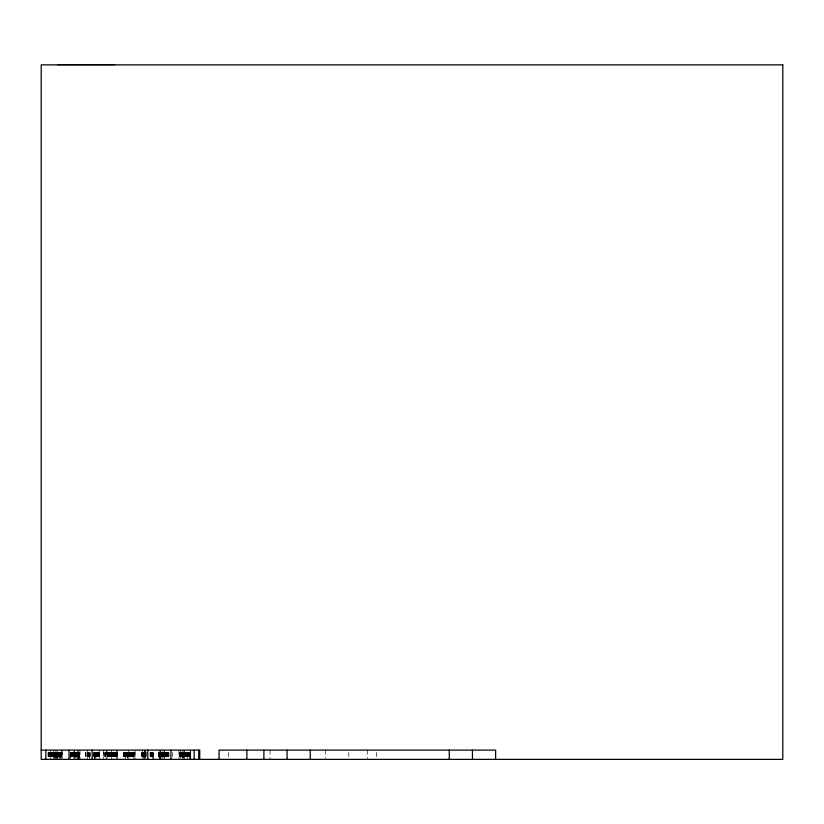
<?xml version="1.0" encoding="UTF-8"?>
<svg xmlns="http://www.w3.org/2000/svg" width="824" height="824" viewBox="0 0 824 824"><rect width="100%" height="100%" fill="white"/><g stroke="black" fill="none" stroke-linecap="round" stroke-linejoin="round"><path stroke-width="0.62" stroke-dasharray="4.12 3.09" d="M376.619 752.425L376.619 759.378M367.349 750.108L367.349 758.214M348.82 752.425L348.82 758.214M325.645 750.108L325.645 758.214M270.035 750.108L270.035 759.378M228.32 752.425L228.32 759.378M190.746 752.425L190.746 758.214M190.602 750.108L190.602 759.378M190.365 752.425L190.478 758.214M190.19 750.108L190.22 759.378M190.117 752.425L190.117 758.214M189.705 752.425L189.705 759.378M189.489 752.425L189.489 758.214M188.696 752.425L188.737 759.378M188.49 752.425L188.49 758.214M188.233 752.425L188.088 759.378M187.821 752.425L187.821 759.378M187.625 752.425L187.625 759.378M187.398 752.425L187.398 758.214M187.264 752.425L187.264 759.378L187.11 752.425M186.749 752.425L186.749 758.214M186.574 752.425L186.564 759.378M186.173 752.425L186.08 759.378M185.894 752.425L185.894 759.378M185.73 752.425L185.73 759.378M185.585 752.425L185.616 758.214M185.4 752.425L185.4 758.214M185.287 752.425L185.287 758.214M185.132 752.425L185.132 759.378M184.947 752.425L184.937 758.214M184.597 752.425L184.597 759.378M184.401 750.108L184.411 759.378M184.185 752.425L184.257 759.378M184.04 752.425L184.04 758.214M183.876 750.108L183.876 758.214M183.68 752.425L183.649 759.378M183.556 752.425L183.525 759.378M183.124 758.214L183.124 752.425L182.99 758.214M182.866 752.425L182.866 758.214M182.722 752.425L182.629 758.214M182.547 752.425L182.547 759.378M182.31 752.425L182.31 759.378M182.207 750.108L182.207 758.214M181.898 752.425L181.898 759.378M181.671 752.425L181.671 758.214M181.496 752.425L181.496 759.378M181.311 752.425L181.342 758.214M180.94 752.425L180.94 758.214M180.744 752.425L180.775 758.214M180.528 750.108L180.528 758.214M180.466 752.425L180.487 759.378M180.291 752.425L180.312 759.378M179.663 752.425L179.57 759.378M179.333 752.425L179.333 758.214M179.179 752.425L179.22 759.378M179.004 750.108L179.127 759.378M172.34 752.425L172.34 759.378M168.91 752.425L168.91 758.214M168.786 752.425L168.786 759.378M168.652 752.425L168.642 758.214M168.467 752.425L168.508 758.214M168.25 752.425L168.25 759.378M168.065 752.425L168.065 758.214M167.859 752.425L167.859 759.378M167.766 752.425L167.766 758.214M167.488 752.425L167.56 758.214M167.375 752.425L167.344 759.378M167.19 752.425L167.282 758.214M166.973 752.425L166.973 759.378M166.664 752.425L166.685 759.378M166.314 752.425L166.376 758.214M166.211 752.425L166.211 759.378M166.026 752.425L165.984 758.214M165.82 752.425L165.82 758.214M165.737 752.425L165.737 758.214M165.428 752.425L165.531 759.378M165.274 752.425L165.367 759.378M165.222 752.425L165.222 758.214M165.027 752.425L164.996 758.214L164.862 752.425M164.625 758.214L164.584 750.108L164.563 758.214M164.223 752.425L164.223 759.378M164.048 752.425L164.048 759.378M163.739 752.425L163.739 758.214M163.646 752.425L163.646 759.378M163.451 752.425L163.451 759.378M163.234 752.425L163.234 759.378M162.925 750.108L162.977 758.214M162.678 752.425L162.637 759.378M162.452 752.425L162.4 758.214M162.277 752.425L162.204 758.214M162.05 759.378L162.019 752.425L161.844 759.378M161.792 752.425L161.7 758.214M161.566 752.425L161.566 758.214M161.411 752.425L161.442 758.214M161.164 752.425L161.154 758.214M160.968 752.425L161.01 758.214M160.865 752.425L160.865 758.214M160.618 752.425L160.618 759.378M160.556 750.108L160.495 759.378M160.433 750.108L160.381 758.214M160.206 752.425L160.175 758.214M160.031 752.425L160.031 759.378M159.774 752.425L159.774 758.214M159.65 752.425L159.65 758.214M159.557 758.214L159.423 752.425L159.382 758.214M159.217 750.108L159.217 759.378M158.981 752.425L159.063 758.214M158.754 752.425L158.754 758.214M158.661 752.425L158.661 758.214M153.635 752.425L153.583 759.378L153.532 752.425M152.986 752.425L152.924 758.214M152.8 759.378L152.749 752.425L152.687 758.214M152.378 752.425L152.255 759.378M152.141 752.425L152.141 759.378M151.894 752.425L151.894 759.378M151.822 752.425L151.822 759.378M151.554 752.425L151.554 758.214L151.451 752.425M151.05 752.425L151.05 758.214M150.72 752.425L150.72 758.214M150.596 752.425L150.524 759.378M150.401 752.425L150.339 759.378M150.226 752.425L150.143 759.378M150.112 752.425L150.112 758.214M146.064 752.425L146.064 758.214M145.951 752.425L145.951 759.378M145.766 750.108L145.766 758.214M145.683 752.425L145.683 758.214M145.343 752.425L145.457 759.378M145.076 752.425L145.045 759.378M144.859 750.108L144.859 759.378M144.767 750.108L144.767 758.214M144.633 752.425L144.633 758.214M144.458 752.425L144.458 759.378M144.303 752.425L144.303 758.214M144.015 752.425L144.128 758.214M143.84 752.425L143.809 759.378M143.716 752.425L143.633 759.378M143.52 752.425L143.52 759.378M143.448 752.425L143.335 759.378L143.273 752.425M143.046 752.425L143.077 758.214M142.81 752.425L142.81 758.214M142.696 752.425L142.696 759.378M142.49 750.108L142.531 758.214M142.367 752.425L142.315 758.214M142.099 752.425L142.181 759.378M141.944 752.425L142.058 759.378M141.81 752.425L141.872 758.214M135.054 752.425L135.126 759.378M134.992 750.108L134.992 759.378M134.59 752.425L134.662 758.214M133.797 759.378L133.673 752.425L133.632 759.378M133.344 752.425L133.344 758.214M133.189 752.425L133.313 758.214M132.437 752.425L132.437 759.378M132.18 752.425L132.18 759.378M132.046 752.425L132.005 758.214M131.871 752.425L131.85 758.214M131.716 752.425L131.716 758.214M131.572 752.425L131.572 758.214M130.769 752.425L130.769 758.214M130.717 752.425L130.594 759.378M130.419 752.425L130.419 759.378M130.244 752.425L130.244 758.214M130.213 752.425L130.213 759.378M130.048 752.425L129.935 759.378M129.419 752.425L129.43 759.378M129.296 752.425L129.214 759.378M129.152 752.425L129.152 759.378M128.925 752.425L128.874 759.378M128.75 750.108L128.781 759.378M128.637 752.425L128.637 758.214M128.389 752.425L128.389 758.214M128.07 752.425L128.091 759.378M127.916 752.425L127.916 759.378M127.741 752.425L127.741 758.214M127.514 758.214L127.514 752.425L127.339 759.378M127.215 752.425L127.215 759.378M127.071 752.425L127.071 758.214M126.845 752.425L126.896 758.214M126.494 752.425L126.494 758.214M126.319 752.425L126.319 759.378M126.216 752.425L126.216 758.214M126.082 752.425L126.082 758.214M125.845 752.425L125.845 758.214L125.691 752.425M125.258 759.378L125.258 752.425L125.238 758.214M125.001 752.425L124.97 758.214M124.795 752.425L124.754 758.214L124.661 752.425M124.496 752.425L124.496 758.214M123.909 752.425L123.94 759.378M123.6 752.425L123.569 758.214M123.518 752.425L123.518 759.378M117.698 750.108L117.698 759.378M117.451 752.425L117.451 759.378M117.039 752.425L117.039 759.378M116.38 750.108L116.349 759.378M116.256 752.425L116.256 759.378M116.112 752.425L116.112 758.214M115.854 752.425L115.854 758.214M115.71 752.425L115.71 758.214M115.504 752.425L115.504 758.214M115.103 752.425L114.958 758.214M114.897 752.425L114.886 759.378M114.279 752.425L114.279 759.378M114.103 752.425L114.103 758.214M113.897 752.425L113.897 758.214M113.733 752.425L113.64 758.214M113.29 752.425L113.29 758.214M113.176 752.425L113.187 759.378M112.826 752.425L112.826 759.378M112.425 752.425L112.538 758.214M112.311 752.425L112.311 759.378M112.054 752.425L112.054 759.378M111.92 752.425L111.92 759.378M111.652 750.108L111.652 759.378M111.508 752.425L111.508 758.214M111.127 752.425L111.127 758.214M110.601 752.425L110.601 759.378M110.437 752.425L110.457 758.214M110.117 752.425L110.117 759.378M109.757 752.425L109.757 759.378M109.211 752.425L109.149 758.214M109.087 752.425L109.046 759.378M108.727 752.425L108.727 759.378M108.5 752.425L108.5 758.214M108.14 752.425L108.14 758.214M107.954 752.425L108.047 759.378M107.604 752.425L107.614 758.214M107.48 752.425L107.542 759.378M107.141 750.108L107.141 758.214M107.017 752.425L107.017 758.214M106.245 750.108L106.224 759.378M106.059 752.425L106.059 758.214M105.575 752.425L105.575 758.214M105.41 752.425L105.41 758.214M105.276 752.425L105.276 758.214M105.163 752.425L105.163 758.214M104.092 752.425L104.092 759.378M103.968 752.425L103.968 758.214M103.731 750.108L103.731 759.378M99.508 752.425L99.508 759.378M99.374 752.425L99.344 759.378M99.261 752.425L99.261 758.214M99.158 750.108L99.158 759.378M98.911 752.425L98.911 759.378M98.159 752.425L98.159 759.378M97.901 752.425L97.809 759.378M97.747 752.425L97.706 758.214M97.335 752.425L97.314 758.214M97.15 752.425L97.15 759.378M96.913 752.425L96.82 759.378M96.707 752.425L96.707 759.378M95.914 759.378L95.914 752.425L95.862 758.214M95.708 752.425L95.718 758.214M95.45 752.425L95.45 758.214M95.162 752.425L95.203 758.214M94.915 758.214L94.935 752.425L94.832 759.378M94.533 759.378L94.533 752.425L94.4 759.378M94.307 752.425L94.307 759.378M93.864 752.425L93.864 758.214M93.74 752.425L93.74 758.214M90.31 752.425L90.31 759.378M89.765 752.425L89.765 759.378M89.394 758.214L89.394 752.425L89.353 759.378M88.992 752.425L89.013 758.214M88.755 752.425L88.755 759.378M88.034 752.425L88.034 758.214M87.9 752.425L87.859 759.378M87.684 750.108L87.684 759.378M87.581 752.425L87.581 758.214M87.385 752.425L87.426 758.214M87.22 752.425L87.22 758.214M87.087 752.425L86.973 758.214M85.778 752.425L85.902 759.378M85.541 752.425L85.541 759.378M79.959 750.108L80.041 759.378M79.794 752.425L79.794 759.378M79.454 758.214L79.454 752.425L79.382 759.378M79.135 752.425L79.135 758.214M78.764 752.425L78.764 759.378M78.641 750.108L78.641 759.378M78.414 752.425L78.496 758.214M78.321 752.425L78.321 759.378M77.744 750.108L77.827 759.378M77.611 752.425L77.621 759.378M77.435 752.425L77.435 759.378M76.962 752.425L76.962 758.214M76.725 752.425L76.828 758.214M76.426 752.425L76.447 758.214M76.251 752.425L76.251 758.214M76.148 752.425L76.055 759.378M75.963 758.214L75.87 752.425L75.798 758.214M75.53 752.425L75.53 759.378M75.345 752.425L75.334 758.214M75.242 752.425L75.211 759.378M74.994 752.425L74.994 759.378M74.84 752.425L74.809 759.378M74.51 750.108L74.5 758.214M74.294 752.425L74.294 758.214L74.212 752.425M73.995 750.108L73.944 759.378M73.748 752.425L73.666 758.214M73.439 752.425L73.542 758.214M73.264 752.425L73.388 759.378M73.079 752.425L73.192 758.214M73.017 752.425L73.017 759.378M72.615 752.425L72.666 759.378M72.471 752.425L72.471 759.378M72.337 752.425L72.213 758.214M72.069 752.425L72.141 758.214M72.018 752.425L71.873 759.378M71.647 752.425L71.616 758.214M71.42 752.425L71.42 758.214M71.07 752.425L71.07 759.378M70.895 752.425L70.843 758.214M70.812 752.425L70.73 758.214M70.534 752.425L70.606 759.378M70.39 752.425L70.39 759.378M70.205 758.214L70.205 752.425L70.122 759.378M62.181 752.425L62.202 758.214M62.006 750.108L62.016 759.378M61.882 750.108L61.882 758.214M61.635 752.425L61.718 759.378M61.532 752.425L61.532 758.214M61.295 752.425L61.295 758.214M61.048 752.425L61.007 759.378M60.76 752.425L60.873 758.214M60.585 752.425L60.585 759.378M60.43 758.214L60.43 752.425L60.286 758.214M60.049 752.425L60.152 758.214M59.895 758.214L59.884 752.425L59.822 759.378M59.338 752.425L59.472 759.378M59.194 752.425L59.215 758.214M59.091 752.425L59.091 759.378M58.854 752.425L58.854 758.214M58.7 752.425L58.7 759.378M58.617 752.425L58.617 758.214M58.432 752.425L58.329 758.214L58.216 752.425M57.958 759.378L57.958 752.425L57.907 758.214M57.67 752.425L57.711 758.214M57.536 752.425L57.608 759.378M57.309 752.425L57.309 759.378M57.134 750.108L57.144 759.378M56.98 752.425L56.98 758.214M56.877 758.214L56.763 752.425L56.743 758.214M56.537 752.425L56.516 758.214M56.382 752.425L56.382 758.214M56.238 752.425L56.238 758.214M56.011 752.425L55.981 759.378M55.878 750.108L55.795 759.378M55.476 752.425L55.445 758.214M55.239 752.425L55.29 758.214M55.167 752.425L55.115 758.214M54.889 758.214L54.889 752.425L54.858 759.378M54.219 752.425L54.219 758.214M54.137 752.425L54.137 758.214M53.9 752.425L53.921 759.378M53.694 752.425L53.797 758.214M53.333 750.108L53.364 759.378M53.076 752.425L53.076 758.214M52.818 752.425L52.818 758.214L52.654 752.425M52.53 752.425L52.53 759.378M52.396 752.425L52.396 759.378M52.283 752.425L52.128 759.378M52.108 752.425L52.108 758.214M51.861 752.425L51.871 759.378M51.665 752.425L51.737 759.378M51.449 752.425L51.469 758.214M51.418 752.425L51.418 758.214M50.934 752.425L50.934 758.214M50.8 752.425L50.8 758.214M50.717 752.425L50.717 758.214M50.532 750.108L50.542 759.378M50.305 752.425L50.388 758.214M50.058 752.425L50.058 759.378M49.728 752.425L49.728 758.214M49.594 752.425L49.594 759.378M49.481 752.425L49.481 759.378M48.42 752.425L48.42 758.214M48.286 752.425L48.286 758.214M48.06 752.425L48.06 758.214M189.293 759.378L189.293 752.425L189.273 759.378M78.064 759.378L78.084 752.425L78.012 759.378M54.528 758.214L54.528 752.425L54.528 758.214"/><path stroke-width="1.24" d="M57.876 64.622L114.639 64.622M41.2 750.108L199.748 750.108L199.748 759.378M495.615 759.378L495.615 750.108L219.05 750.108L219.05 759.378M472.451 750.108L472.451 759.378M449.276 750.108L449.276 759.378M310.246 750.108L310.246 759.378M287.071 750.108L287.071 759.378M263.896 750.108L263.896 759.378M246.86 750.108L246.86 759.378M198.769 750.108L198.769 759.378M194.134 750.108L194.134 759.378M170.959 750.108L170.959 759.378M147.795 750.108L147.795 759.378M92.175 750.108L92.175 759.378M69.01 750.108L69.01 759.378M45.835 750.108L45.835 759.378M782.8 64.859L41.2 64.859L41.2 759.378L782.8 759.378L782.8 64.859"/></g></svg>
